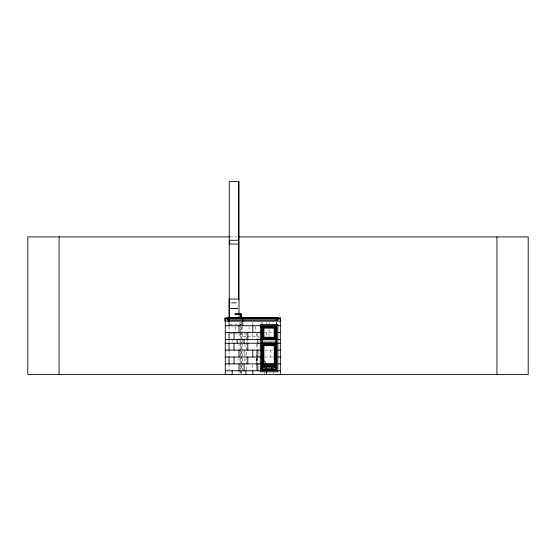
<?xml version="1.0" encoding="UTF-8"?>
<svg xmlns="http://www.w3.org/2000/svg" width="556" height="556" viewBox="0 0 556 556"><rect width="100%" height="100%" fill="white"/><g stroke="black" fill="none" stroke-linecap="round" stroke-linejoin="round"><path stroke-width="0.42" stroke-dasharray="2.78 2.08" d="M229.878 236.905L238.037 236.905M229.975 302.832L230.74 302.832M229.857 324.475L241.241 324.475M263.593 332.606L273.448 332.606M229.857 333.857L241.241 333.857M242.798 336.359L257.81 336.359L260.416 338.965M264.976 350.12L273.503 350.12M241.241 355.75L240.616 355.75L240.616 322.209M264.976 357.001L273.503 357.001M264.295 360.517L266.067 363.019M264.587 361.254L265.469 362.505M276.575 322.285L276.575 324.002M276.262 322.376L276.262 325.913M273.76 372.388L273.76 374.014M270.32 350.12L270.32 357.001M269.069 322.285L269.069 324.002M269.069 329.166L269.069 336.046M266.567 322.285L266.567 324.002M266.567 332.606L266.567 336.046M264.378 372.388L264.378 374.014M262.814 322.285L262.814 324.002M261.876 322.376L261.876 324.19M257.81 333.44L257.81 339.487M257.81 343.712L257.81 349.286M257.81 357.862L257.81 363.881M257.498 357.862L257.498 363.019M256.531 333.44L256.531 338.444M256.559 344.101L256.531 349.286M256.559 357.862L256.559 363.019M256.226 350.12L256.198 369.9L256.177 350.982M255.308 326.587L255.308 331.744M252.806 322.285L252.806 324.864M252.806 333.468L252.806 338.625M252.806 364.743L252.806 370.762M249.053 326.587L249.053 331.744M247.802 340.237L247.802 341.738M246.259 332.606L246.259 369.893M244.987 332.606L244.987 338.673M244.987 343.879L244.987 363.019M244.049 350.982L244.049 356.139M242.798 326.587L242.798 331.744M242.798 333.468L242.798 338.625M242.798 338.938L242.798 370.762M241.241 322.216L241.241 364.416M241.241 365.278L241.241 371.304M241.304 371.512L241.304 374.515M240.929 322.209L240.929 373.027M240.616 358.342L240.616 362.658M240.616 363.527L240.616 369.573M240.616 370.435L240.616 373.027M239.045 322.285L239.045 324.864M239.045 333.468L239.045 349.258M239.045 357.862L239.045 363.019M239.045 371.512L239.045 373.013M235.292 326.587L235.292 331.744M232.165 340.237L232.165 341.738M229.037 326.587L229.037 331.744M229.037 339.487L229.037 341.738M229.037 350.982L229.037 356.139M229.037 363.881L229.037 369.9"/><path stroke-width="0.83" d="M228.718 319.957C227.612 321.014 227.612 318.393 228.718 319.457M276.888 319.457C277.993 318.393 277.993 321.014 276.888 319.957M238.802 181.485L238.802 299.079L238.823 181.485L229.253 181.485L229.253 299.079M229.35 236.905L27.8 236.905L27.8 374.515L528.2 374.515L528.2 236.905L238.552 236.905M229.253 240.282L238.823 240.282M238.732 244.035L229.35 244.035L229.35 240.282M231.692 302.832L236.383 302.832M230.914 308.462L237.169 308.462M234.986 314.154L241.241 314.154M241.241 314.467L234.986 314.467L234.986 313.855L241.241 313.841L241.241 317.914M240.296 317.719L241.547 317.719M224.971 318.345L280.641 318.345M225.284 318.657L280.328 318.657M225.284 318.845L280.328 318.845M225.284 325.726L260.764 325.726M277.764 325.726L280.328 325.726M260.667 326.852L261.389 326.852M260.667 331.856L261.389 331.856M225.284 332.606L260.764 332.606M278.076 332.606L280.328 332.606M260.667 333.482L261.389 333.482M260.667 338.486L261.389 338.486M225.284 339.487L260.701 339.487M277.729 339.487L280.328 339.487M262.189 342.079L275.95 342.079M225.284 343.24L260.701 343.24M277.729 343.24L280.328 343.24M260.667 345.679L261.389 345.679M225.284 350.12L260.813 350.12M278.076 350.12L280.328 350.12M260.667 350.683L261.389 350.683M225.284 357.001L260.813 357.001M278.076 357.001L280.328 357.001M260.667 363.193L261.389 363.193M225.284 363.881L260.813 363.881M278.076 363.881L280.328 363.881M262.814 364.792L275.324 364.785M262.814 365.104L275.324 365.097M263.905 367.009L274.226 367.009M260.667 368.197L261.389 368.197M225.284 370.762L260.813 370.762M277.743 370.762L280.328 370.762M496.925 236.905L496.925 374.515M280.328 318.345L280.328 374.515M278.459 318.345L278.459 317.844L227.168 317.844L227.168 318.345M277.826 319.123L277.826 320.117L227.786 320.117L227.786 319.123M276.262 339.104L276.262 343.643M275.95 343.643L275.95 339.487L262.196 339.487L262.189 343.643M271.884 367.009L271.884 368.51M266.567 371.512L266.567 374.515M266.255 367.009L266.255 368.51M261.876 339.104L261.876 343.643M257.81 339.487L257.81 343.24M257.81 350.12L257.81 357.001M257.81 363.881L257.81 370.762M252.806 325.726L252.806 332.606M252.806 350.12L252.806 357.001M252.806 370.762L252.806 374.515M247.802 332.606L247.802 339.487M247.802 343.24L247.802 350.12M247.802 357.001L247.802 363.881M245.926 370.762L245.926 374.515M244.049 339.487L244.049 343.24M244.049 363.881L244.049 370.762M242.798 318.845L242.798 325.726M240.929 314.467L240.929 318.345M240.616 314.154L240.616 317.907M239.045 325.726L239.045 332.606M239.045 350.12L239.045 357.001M239.045 363.881L239.045 370.762M239.01 317.844L239.01 299.079L229.065 299.079L229.065 317.844M237.169 308.163L237.169 308.761M237.169 339.487L237.169 343.24M234.041 332.606L234.041 339.487M234.041 343.24L234.041 350.12M234.041 357.001L234.041 363.881M232.165 370.762L232.165 374.515M230.914 308.163L230.914 308.761M229.35 299.079L229.35 317.844M229.037 318.845L229.037 325.726M229.037 332.606L229.037 339.487M229.037 343.24L229.037 350.12M229.037 357.001L229.037 363.881M225.284 318.345L225.284 374.515M59.075 236.905L59.075 374.515M233.735 308.378L234.34 308.545L233.735 308.378M280.641 318.032L224.971 318.032L224.971 321.159L280.641 321.159L280.641 318.032M277.826 324.565L260.312 324.565L260.312 371.79L277.826 371.79L277.826 324.565M276.728 325.663L261.403 325.663L261.403 339.737L276.728 339.737L276.728 325.663M276.103 326.289L262.029 326.289L262.029 339.111L276.103 339.111L276.103 326.289M275.637 326.754L262.501 326.754L262.501 338.639L275.637 338.639L275.637 326.754M275.324 327.067L262.814 327.067L262.814 338.326L275.324 338.326L275.324 327.067M274.852 327.54L263.28 327.54L263.28 337.86L274.852 337.86L274.852 327.54M274.226 328.165L263.905 328.165L263.905 337.235L274.226 337.235L274.226 328.165M276.728 343.177L261.403 343.177L261.403 370.699L276.728 370.699L276.728 343.177M276.103 343.803L262.029 343.803L262.029 370.074L276.103 370.074L276.103 343.803M275.637 344.268L262.501 344.268L262.501 369.601L275.637 369.601L275.637 344.268M275.324 344.581L262.814 344.581L262.814 369.288L275.324 369.288L275.324 344.581M274.852 345.054L263.28 345.054L263.28 364.319L274.852 364.319L274.852 345.054M274.226 345.679L263.905 345.679L263.905 363.693L274.226 363.693L274.226 345.679M274.226 366.195L263.905 366.195L263.905 368.197L274.226 368.197L274.226 366.195"/></g></svg>
